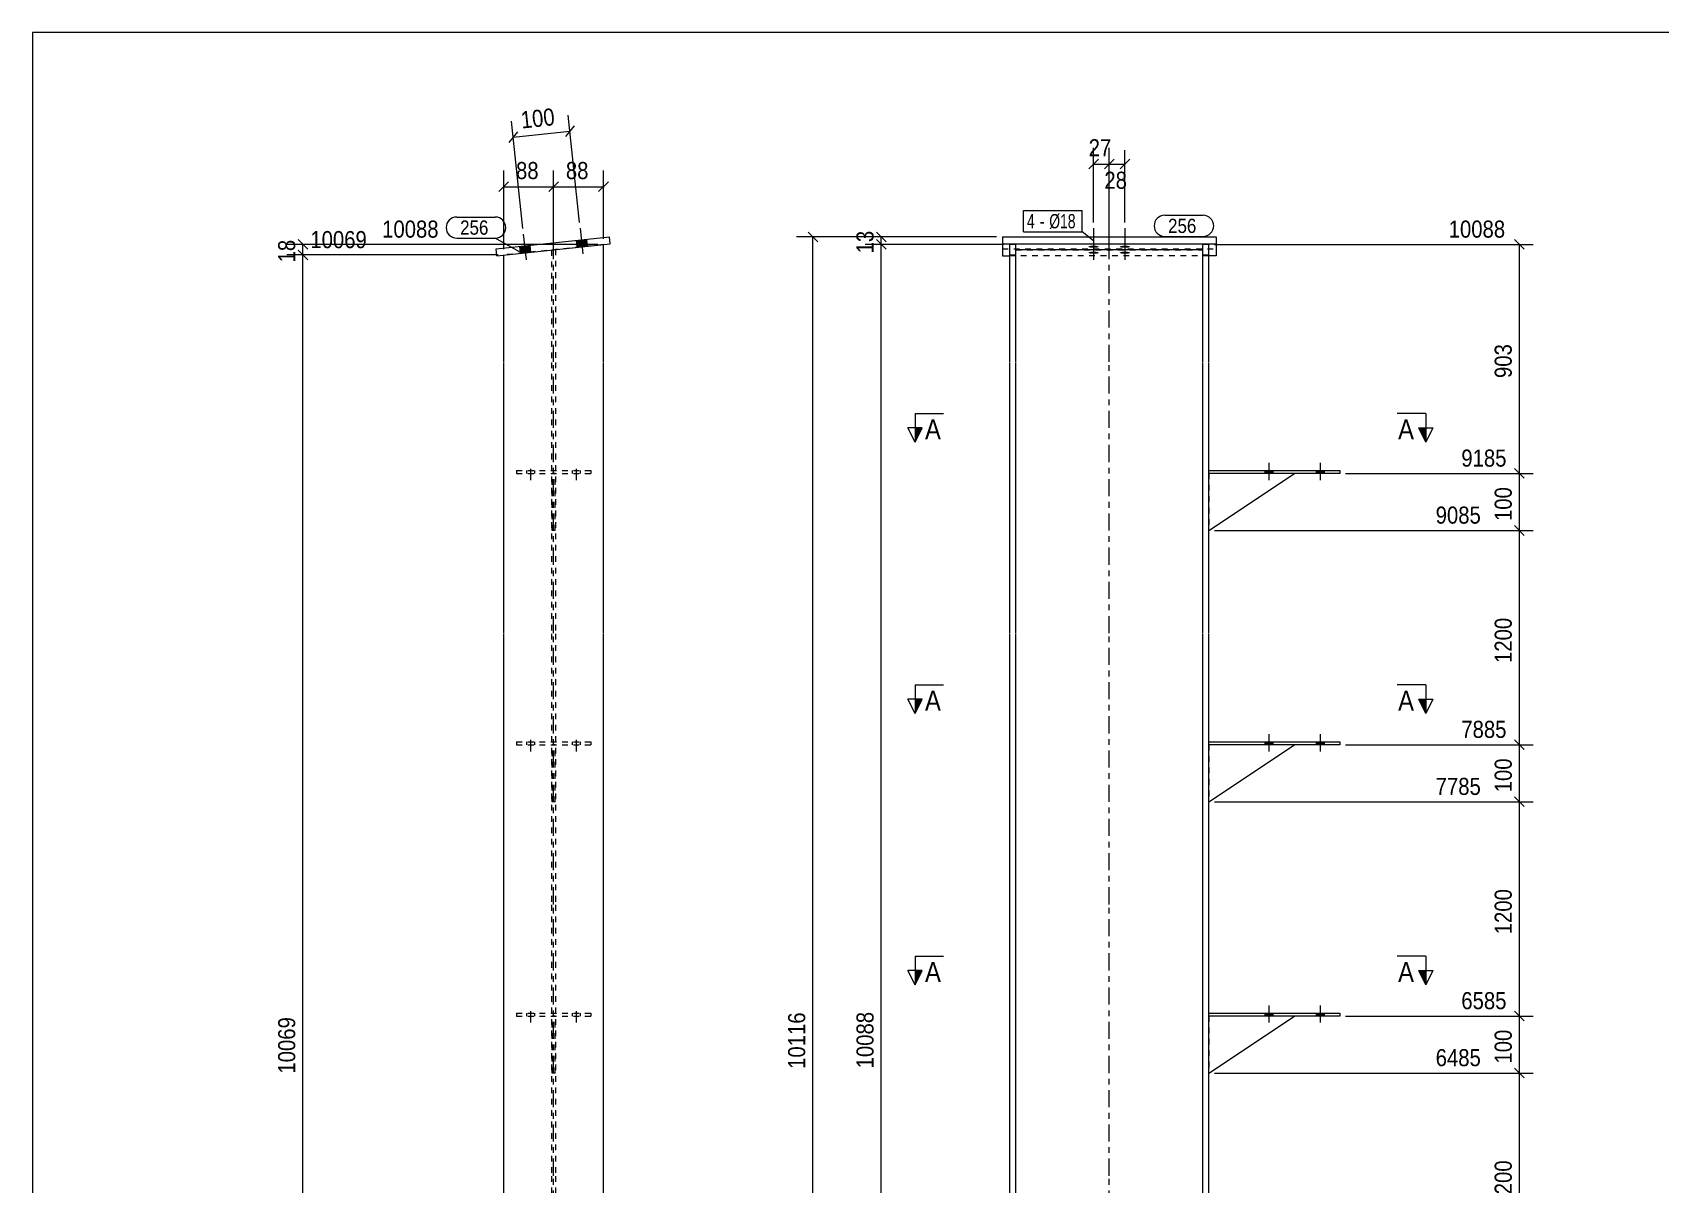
# Model space of a CAD drawing. Header units: millimetres. Extents: x 2 to 579, y 1 to 405.
# Drawn here: x 5 to 290.7, y 203 to 405 of the extents above; entities that cross this region are included whole.
import ezdxf

# ---------------------------------------------------------------- set-up
doc = ezdxf.new("R2010")
doc.units = ezdxf.units.MM
for name, pattern in [('XKITLINE00', [0]), ('XKITLINE01', [4, 1, -1, 1, -1]), ('XKITLINE02', [4, 2, -2]), ('XKITLINE03', [6, 3, -1, 1, -1])]:
    doc.linetypes.add(name, pattern=pattern)
for name, color, linetype, lineweight in [('Bolt', 3, 'Continuous', 0), ('BoltMark', 7, 'Continuous', 0), ('Dimensions', 7, 'Continuous', 0), ('DrawingSheet', 5, 'Continuous', 0), ('Part', 2, 'Continuous', 0), ('PartMark', 7, 'Continuous', 0), ('Section', 6, 'Continuous', 0)]:
    doc.layers.add(name, color=color, linetype=linetype, lineweight=lineweight)
doc.styles.add('ARIAL', font='ARIAL.TTF')
doc.styles.add('ARIAL_NARROW', font='ARIALN.TTF')

# ---------------------------------------------------------------- blocks, each defined once
blk = doc.blocks.new('*A2')
at = {"layer": 'Bolt'}
for points in [[(191.25, 367.62), (191.29, 367.62), (191.34, 367.62), (191.38, 367.62), (191.42, 367.62), (191.47, 367.62), (191.51, 367.61), (191.55, 367.61), (191.59, 367.61), (191.63, 367.6), (191.67, 367.6), (191.7, 367.59), (191.74, 367.59), (191.78, 367.58), (191.81, 367.57), (191.84, 367.57), (191.87, 367.56), (191.9, 367.55), (191.93, 367.55), (191.95, 367.54), (191.98, 367.53), (192, 367.52), (192.02, 367.52), (192.04, 367.51), (192.05, 367.5), (192.07, 367.49), (192.08, 367.48), (192.09, 367.47), (192.09, 367.46), (192.1, 367.45), (192.1, 367.45), (192.1, 367.44), (192.1, 367.43), (192.1, 367.42), (192.09, 367.41), (192.09, 367.4), (192.08, 367.39), (192.07, 367.38), (192.05, 367.37), (192.04, 367.36), (192.02, 367.36), (192, 367.35), (191.98, 367.34), (191.95, 367.33), (191.93, 367.32), (191.9, 367.32), (191.87, 367.31), (191.84, 367.3), (191.81, 367.3), (191.78, 367.29), (191.74, 367.29), (191.7, 367.28), (191.67, 367.28), (191.63, 367.27), (191.59, 367.27), (191.55, 367.26), (191.51, 367.26), (191.47, 367.26), (191.42, 367.25), (191.38, 367.25), (191.34, 367.25), (191.29, 367.25), (191.25, 367.25), (191.2, 367.25), (191.16, 367.25), (191.12, 367.25), (191.07, 367.25), (191.03, 367.25), (190.99, 367.25), (190.94, 367.26), (190.9, 367.26), (190.86, 367.26), (190.82, 367.27), (190.78, 367.27), (190.74, 367.28), (190.7, 367.28), (190.67, 367.29), (190.63, 367.29), (190.6, 367.3), (190.57, 367.3), (190.54, 367.31), (190.51, 367.32), (190.48, 367.32), (190.46, 367.33), (190.43, 367.34), (190.41, 367.35), (190.39, 367.36), (190.37, 367.36), (190.36, 367.37), (190.34, 367.38), (190.33, 367.39), (190.32, 367.4), (190.31, 367.41), (190.31, 367.42), (190.31, 367.43), (190.3, 367.44), (190.31, 367.45), (190.31, 367.45), (190.31, 367.46), (190.32, 367.47), (190.33, 367.48), (190.34, 367.49), (190.36, 367.5), (190.37, 367.51), (190.39, 367.52), (190.41, 367.52), (190.43, 367.53), (190.46, 367.54), (190.48, 367.55), (190.51, 367.55), (190.54, 367.56), (190.57, 367.57), (190.6, 367.57), (190.63, 367.58), (190.67, 367.59), (190.7, 367.59), (190.74, 367.6), (190.78, 367.6), (190.82, 367.61), (190.86, 367.61), (190.9, 367.61), (190.94, 367.62), (190.99, 367.62), (191.03, 367.62), (191.07, 367.62), (191.12, 367.62), (191.16, 367.62), (191.2, 367.62)], [(191.25, 366.57), (191.29, 366.57), (191.34, 366.57), (191.38, 366.57), (191.42, 366.57), (191.47, 366.57), (191.51, 366.56), (191.55, 366.56), (191.59, 366.56), (191.63, 366.55), (191.67, 366.55), (191.7, 366.54), (191.74, 366.54), (191.78, 366.53), (191.81, 366.53), (191.84, 366.52), (191.87, 366.51), (191.9, 366.51), (191.93, 366.5), (191.95, 366.49), (191.98, 366.48), (192, 366.48), (192.02, 366.47), (192.04, 366.46), (192.05, 366.45), (192.07, 366.44), (192.08, 366.43), (192.09, 366.42), (192.09, 366.41), (192.1, 366.41), (192.1, 366.4), (192.1, 366.39), (192.1, 366.38), (192.1, 366.37), (192.09, 366.36), (192.09, 366.35), (192.08, 366.34), (192.07, 366.33), (192.05, 366.32), (192.04, 366.32), (192.02, 366.31), (192, 366.3), (191.98, 366.29), (191.95, 366.28), (191.93, 366.28), (191.9, 366.27), (191.87, 366.26), (191.84, 366.25), (191.81, 366.25), (191.78, 366.24), (191.74, 366.24), (191.7, 366.23), (191.67, 366.23), (191.63, 366.22), (191.59, 366.22), (191.55, 366.21), (191.51, 366.21), (191.47, 366.21), (191.42, 366.21), (191.38, 366.2), (191.34, 366.2), (191.29, 366.2), (191.25, 366.2), (191.2, 366.2), (191.16, 366.2), (191.12, 366.2), (191.07, 366.2), (191.03, 366.2), (190.99, 366.21), (190.94, 366.21), (190.9, 366.21), (190.86, 366.21), (190.82, 366.22), (190.78, 366.22), (190.74, 366.23), (190.7, 366.23), (190.67, 366.24), (190.63, 366.24), (190.6, 366.25), (190.57, 366.25), (190.54, 366.26), (190.51, 366.27), (190.48, 366.28), (190.46, 366.28), (190.43, 366.29), (190.41, 366.3), (190.39, 366.31), (190.37, 366.32), (190.36, 366.32), (190.34, 366.33), (190.33, 366.34), (190.32, 366.35), (190.31, 366.36), (190.31, 366.37), (190.31, 366.38), (190.3, 366.39), (190.31, 366.4), (190.31, 366.41), (190.31, 366.41), (190.32, 366.42), (190.33, 366.43), (190.34, 366.44), (190.36, 366.45), (190.37, 366.46), (190.39, 366.47), (190.41, 366.48), (190.43, 366.48), (190.46, 366.49), (190.48, 366.5), (190.51, 366.51), (190.54, 366.51), (190.57, 366.52), (190.6, 366.53), (190.63, 366.53), (190.67, 366.54), (190.7, 366.54), (190.74, 366.55), (190.78, 366.55), (190.82, 366.56), (190.86, 366.56), (190.9, 366.56), (190.94, 366.57), (190.99, 366.57), (191.03, 366.57), (191.07, 366.57), (191.12, 366.57), (191.16, 366.57), (191.2, 366.57)], [(196.75, 367.62), (196.79, 367.62), (196.84, 367.62), (196.88, 367.62), (196.92, 367.62), (196.97, 367.62), (197.01, 367.61), (197.05, 367.61), (197.09, 367.61), (197.13, 367.6), (197.17, 367.6), (197.2, 367.59), (197.24, 367.59), (197.28, 367.58), (197.31, 367.57), (197.34, 367.57), (197.37, 367.56), (197.4, 367.55), (197.43, 367.55), (197.45, 367.54), (197.48, 367.53), (197.5, 367.52), (197.52, 367.52), (197.54, 367.51), (197.55, 367.5), (197.57, 367.49), (197.58, 367.48), (197.59, 367.47), (197.59, 367.46), (197.6, 367.45), (197.6, 367.45), (197.6, 367.44), (197.6, 367.43), (197.6, 367.42), (197.59, 367.41), (197.59, 367.4), (197.58, 367.39), (197.57, 367.38), (197.55, 367.37), (197.54, 367.36), (197.52, 367.36), (197.5, 367.35), (197.48, 367.34), (197.45, 367.33), (197.43, 367.32), (197.4, 367.32), (197.37, 367.31), (197.34, 367.3), (197.31, 367.3), (197.28, 367.29), (197.24, 367.29), (197.2, 367.28), (197.17, 367.28), (197.13, 367.27), (197.09, 367.27), (197.05, 367.26), (197.01, 367.26), (196.97, 367.26), (196.92, 367.25), (196.88, 367.25), (196.84, 367.25), (196.79, 367.25), (196.75, 367.25), (196.7, 367.25), (196.66, 367.25), (196.62, 367.25), (196.57, 367.25), (196.53, 367.25), (196.49, 367.25), (196.44, 367.26), (196.4, 367.26), (196.36, 367.26), (196.32, 367.27), (196.28, 367.27), (196.24, 367.28), (196.2, 367.28), (196.17, 367.29), (196.13, 367.29), (196.1, 367.3), (196.07, 367.3), (196.04, 367.31), (196.01, 367.32), (195.98, 367.32), (195.96, 367.33), (195.93, 367.34), (195.91, 367.35), (195.89, 367.36), (195.87, 367.36), (195.86, 367.37), (195.84, 367.38), (195.83, 367.39), (195.82, 367.4), (195.81, 367.41), (195.81, 367.42), (195.81, 367.43), (195.8, 367.44), (195.81, 367.45), (195.81, 367.45), (195.81, 367.46), (195.82, 367.47), (195.83, 367.48), (195.84, 367.49), (195.86, 367.5), (195.87, 367.51), (195.89, 367.52), (195.91, 367.52), (195.93, 367.53), (195.96, 367.54), (195.98, 367.55), (196.01, 367.55), (196.04, 367.56), (196.07, 367.57), (196.1, 367.57), (196.13, 367.58), (196.17, 367.59), (196.2, 367.59), (196.24, 367.6), (196.28, 367.6), (196.32, 367.61), (196.36, 367.61), (196.4, 367.61), (196.44, 367.62), (196.49, 367.62), (196.53, 367.62), (196.57, 367.62), (196.62, 367.62), (196.66, 367.62), (196.7, 367.62)], [(196.75, 366.57), (196.79, 366.57), (196.84, 366.57), (196.88, 366.57), (196.92, 366.57), (196.97, 366.57), (197.01, 366.56), (197.05, 366.56), (197.09, 366.56), (197.13, 366.55), (197.17, 366.55), (197.2, 366.54), (197.24, 366.54), (197.28, 366.53), (197.31, 366.53), (197.34, 366.52), (197.37, 366.51), (197.4, 366.51), (197.43, 366.5), (197.45, 366.49), (197.48, 366.48), (197.5, 366.48), (197.52, 366.47), (197.54, 366.46), (197.55, 366.45), (197.57, 366.44), (197.58, 366.43), (197.59, 366.42), (197.59, 366.41), (197.6, 366.41), (197.6, 366.4), (197.6, 366.39), (197.6, 366.38), (197.6, 366.37), (197.59, 366.36), (197.59, 366.35), (197.58, 366.34), (197.57, 366.33), (197.55, 366.32), (197.54, 366.32), (197.52, 366.31), (197.5, 366.3), (197.48, 366.29), (197.45, 366.28), (197.43, 366.28), (197.4, 366.27), (197.37, 366.26), (197.34, 366.25), (197.31, 366.25), (197.28, 366.24), (197.24, 366.24), (197.2, 366.23), (197.17, 366.23), (197.13, 366.22), (197.09, 366.22), (197.05, 366.21), (197.01, 366.21), (196.97, 366.21), (196.92, 366.21), (196.88, 366.2), (196.84, 366.2), (196.79, 366.2), (196.75, 366.2), (196.7, 366.2), (196.66, 366.2), (196.62, 366.2), (196.57, 366.2), (196.53, 366.2), (196.49, 366.21), (196.44, 366.21), (196.4, 366.21), (196.36, 366.21), (196.32, 366.22), (196.28, 366.22), (196.24, 366.23), (196.2, 366.23), (196.17, 366.24), (196.13, 366.24), (196.1, 366.25), (196.07, 366.25), (196.04, 366.26), (196.01, 366.27), (195.98, 366.28), (195.96, 366.28), (195.93, 366.29), (195.91, 366.3), (195.89, 366.31), (195.87, 366.32), (195.86, 366.32), (195.84, 366.33), (195.83, 366.34), (195.82, 366.35), (195.81, 366.36), (195.81, 366.37), (195.81, 366.38), (195.8, 366.39), (195.81, 366.4), (195.81, 366.41), (195.81, 366.41), (195.82, 366.42), (195.83, 366.43), (195.84, 366.44), (195.86, 366.45), (195.87, 366.46), (195.89, 366.47), (195.91, 366.48), (195.93, 366.48), (195.96, 366.49), (195.98, 366.5), (196.01, 366.51), (196.04, 366.51), (196.07, 366.52), (196.1, 366.53), (196.13, 366.53), (196.17, 366.54), (196.2, 366.54), (196.24, 366.55), (196.28, 366.55), (196.32, 366.56), (196.36, 366.56), (196.4, 366.56), (196.44, 366.57), (196.49, 366.57), (196.53, 366.57), (196.57, 366.57), (196.62, 366.57), (196.66, 366.57), (196.7, 366.57)]]:
    blk.add_hatch(color=3, dxfattribs=at).paths.add_polyline_path(points, flags=17)
at = {"layer": 'Bolt', "color": 3, "linetype": 'XKITLINE00', "lineweight": 0}
for p, q in [((191.2, 370.69), (191.2, 366.22)), ((191.2, 369.64), (191.2, 365.17)), ((196.7, 370.69), (196.7, 366.22)), ((196.7, 369.64), (196.7, 365.17))]:
    blk.add_line(p, q, dxfattribs=at)
blk = doc.blocks.new('*A6')
at = {"layer": 'Bolt'}
for points in [[(222.75, 233.01), (222.75, 232.51), (221.35, 232.51), (221.35, 233.01)], [(222.75, 233.01), (222.75, 232.51), (221.35, 232.51), (221.35, 233.01)], [(231.75, 233.01), (231.75, 232.51), (230.35, 232.51), (230.35, 233.01)], [(231.75, 233.01), (231.75, 232.51), (230.35, 232.51), (230.35, 233.01)]]:
    blk.add_hatch(color=3, dxfattribs=at).paths.add_polyline_path(points, flags=17)
at = {"layer": 'Bolt', "color": 3, "linetype": 'XKITLINE00', "lineweight": 0}
for p, q in [((222.05, 231.35), (222.05, 234.35)), ((222.05, 231.35), (222.05, 234.35)), ((231.05, 231.35), (231.05, 234.35)), ((231.05, 231.35), (231.05, 234.35)), ((221.35, 232.51), (221.35, 233.01)), ((221.35, 232.51), (221.35, 233.01)), ((222.75, 232.51), (222.75, 233.01)), ((222.75, 232.51), (222.75, 233.01)), ((230.35, 232.51), (230.35, 233.01)), ((230.35, 232.51), (230.35, 233.01)), ((231.75, 232.51), (231.75, 233.01)), ((231.75, 232.51), (231.75, 233.01))]:
    blk.add_line(p, q, dxfattribs=at)
blk = doc.blocks.new('*A7')
at = {"layer": 'Bolt'}
for points in [[(222.75, 280.59), (222.75, 280.09), (221.35, 280.09), (221.35, 280.59)], [(222.75, 280.59), (222.75, 280.09), (221.35, 280.09), (221.35, 280.59)], [(231.75, 280.59), (231.75, 280.09), (230.35, 280.09), (230.35, 280.59)], [(231.75, 280.59), (231.75, 280.09), (230.35, 280.09), (230.35, 280.59)]]:
    blk.add_hatch(color=3, dxfattribs=at).paths.add_polyline_path(points, flags=17)
at = {"layer": 'Bolt', "color": 3, "linetype": 'XKITLINE00', "lineweight": 0}
for p, q in [((221.35, 280.09), (221.35, 280.59)), ((221.35, 280.09), (221.35, 280.59)), ((222.05, 278.93), (222.05, 281.93)), ((222.05, 278.93), (222.05, 281.93)), ((222.75, 280.09), (222.75, 280.59)), ((222.75, 280.09), (222.75, 280.59)), ((230.35, 280.09), (230.35, 280.59)), ((230.35, 280.09), (230.35, 280.59)), ((231.05, 278.93), (231.05, 281.93)), ((231.05, 278.93), (231.05, 281.93)), ((231.75, 280.09), (231.75, 280.59)), ((231.75, 280.09), (231.75, 280.59))]:
    blk.add_line(p, q, dxfattribs=at)
blk = doc.blocks.new('*A8')
at = {"layer": 'Bolt'}
for points in [[(222.75, 328.17), (222.75, 327.67), (221.35, 327.67), (221.35, 328.17)], [(222.75, 328.17), (222.75, 327.67), (221.35, 327.67), (221.35, 328.17)], [(231.75, 328.17), (231.75, 327.67), (230.35, 327.67), (230.35, 328.17)], [(231.75, 328.17), (231.75, 327.67), (230.35, 327.67), (230.35, 328.17)]]:
    blk.add_hatch(color=3, dxfattribs=at).paths.add_polyline_path(points, flags=17)
at = {"layer": 'Bolt', "color": 3, "linetype": 'XKITLINE00', "lineweight": 0}
for p, q in [((222.05, 326.51), (222.05, 329.51)), ((222.05, 326.51), (222.05, 329.51)), ((231.05, 326.51), (231.05, 329.51)), ((231.05, 326.51), (231.05, 329.51)), ((221.35, 327.67), (221.35, 328.17)), ((221.35, 327.67), (221.35, 328.17)), ((222.75, 327.67), (222.75, 328.17)), ((222.75, 327.67), (222.75, 328.17)), ((230.35, 327.67), (230.35, 328.17)), ((230.35, 327.67), (230.35, 328.17)), ((231.75, 327.67), (231.75, 328.17)), ((231.75, 327.67), (231.75, 328.17))]:
    blk.add_line(p, q, dxfattribs=at)
blk = doc.blocks.new('*A9')
at = {"layer": 'Part'}
blk.add_hatch(color=2, dxfattribs=at).paths.add_polyline_path([(175.65, 110.66), (177.25, 110.66), (176.45, 109.26)], flags=17)
at = {"layer": 'Part', "color": 7, "linetype": 'XKITLINE03', "lineweight": 0}
for p, q in [((193.95, 347.25), (193.95, 376.91)), ((193.95, 299.67), (193.95, 347.15)), ((193.95, 252.09), (193.95, 299.57)), ((193.95, 204.51), (193.95, 251.99)), ((193.95, 156.93), (193.95, 204.41)), ((193.95, 109.35), (193.95, 156.83)), ((193.95, 79.95), (193.95, 109.25))]:
    blk.add_line(p, q, dxfattribs=at)
at = {"layer": 'Part', "color": 2, "linetype": 'XKITLINE00', "lineweight": 0}
for p, q in [((177.55, 367.83), (176.45, 367.83)), ((176.45, 367.83), (176.45, 347.25)), ((177.55, 347.25), (177.55, 367.83)), ((177.55, 366.95), (210.35, 366.95)), ((211.45, 367.83), (210.35, 367.83)), ((210.35, 367.83), (210.35, 347.25)), ((211.45, 347.25), (211.45, 367.83)), ((176.45, 347.15), (176.45, 299.67)), ((177.55, 299.67), (177.55, 347.15)), ((210.35, 347.15), (210.35, 299.67)), ((211.45, 299.67), (211.45, 347.15)), ((176.45, 299.57), (176.45, 252.09)), ((177.55, 252.09), (177.55, 299.57)), ((210.35, 299.57), (210.35, 252.09)), ((211.45, 252.09), (211.45, 299.57)), ((176.45, 251.99), (176.45, 204.51)), ((177.55, 204.51), (177.55, 251.99)), ((210.35, 251.99), (210.35, 204.51)), ((211.45, 204.51), (211.45, 251.99)), ((176.45, 204.41), (176.45, 156.93)), ((177.55, 156.93), (177.55, 204.41)), ((210.35, 204.41), (210.35, 156.93)), ((211.45, 156.93), (211.45, 204.41)), ((176.45, 156.83), (176.45, 109.35)), ((177.55, 109.35), (177.55, 156.83)), ((210.35, 156.83), (210.35, 109.35)), ((211.45, 109.35), (211.45, 156.83)), ((176.45, 109.26), (175.65, 110.66)), ((175.65, 110.66), (177.25, 110.66)), ((177.25, 110.66), (176.45, 109.26)), ((176.45, 109.25), (176.45, 89.95)), ((177.55, 89.95), (177.55, 109.25)), ((210.35, 109.25), (210.35, 89.95)), ((211.45, 89.95), (211.45, 109.25))]:
    blk.add_line(p, q, dxfattribs=at)
at = {"layer": 'Part', "color": 7, "linetype": 'XKITLINE01', "lineweight": 0}
for p, q in [((176.45, 365.99), (177.55, 365.99)), ((177.55, 366.87), (210.35, 366.87)), ((210.35, 365.99), (211.45, 365.99)), ((176.45, 89.95), (211.45, 89.95))]:
    blk.add_line(p, q, dxfattribs=at)
at = {"layer": 'Part', "color": 2, "linetype": 'XKITLINE00', "lineweight": 0}
blk.add_circle((176.45, 110.16), 1, dxfattribs=at)
blk = doc.blocks.new('*A10')
at = {"layer": 'Part', "color": 2, "linetype": 'XKITLINE00', "lineweight": 0}
for p, q in [((175.2, 369.15), (212.7, 369.15)), ((175.2, 369.15), (175.2, 365.86)), ((212.7, 369.15), (212.7, 365.86)), ((175.2, 367.96), (212.7, 367.96)), ((175.2, 365.86), (176.45, 365.86)), ((212.7, 365.86), (211.45, 365.86))]:
    blk.add_line(p, q, dxfattribs=at)
at = {"layer": 'Part', "color": 7, "linetype": 'XKITLINE01', "lineweight": 0}
for p, q in [((175.2, 367.06), (212.7, 367.06)), ((211.45, 365.86), (176.45, 365.86))]:
    blk.add_line(p, q, dxfattribs=at)
blk = doc.blocks.new('*A16')
at = {"layer": 'Part', "color": 2, "linetype": 'XKITLINE00', "lineweight": 0}
for p, q in [((211.45, 233.01), (234.45, 233.01)), ((234.45, 232.51), (211.45, 232.51)), ((234.45, 233.01), (234.45, 232.51))]:
    blk.add_line(p, q, dxfattribs=at)
at = {"layer": 'Part', "color": 7, "linetype": 'XKITLINE01', "lineweight": 0}
blk.add_line((211.45, 232.51), (211.45, 233.01), dxfattribs=at)
blk = doc.blocks.new('*A17')
at = {"layer": 'Part', "color": 2, "linetype": 'XKITLINE00', "lineweight": 0}
blk.add_line((211.45, 222.51), (226.45, 232.51), dxfattribs=at)
at = {"layer": 'Part', "color": 7, "linetype": 'XKITLINE01', "lineweight": 0}
for p, q in [((211.45, 232.51), (211.45, 222.51)), ((226.45, 232.51), (211.45, 232.51))]:
    blk.add_line(p, q, dxfattribs=at)
blk = doc.blocks.new('*A18')
at = {"layer": 'Part', "color": 2, "linetype": 'XKITLINE00', "lineweight": 0}
for p, q in [((211.45, 280.59), (234.45, 280.59)), ((234.45, 280.09), (211.45, 280.09)), ((234.45, 280.59), (234.45, 280.09))]:
    blk.add_line(p, q, dxfattribs=at)
at = {"layer": 'Part', "color": 7, "linetype": 'XKITLINE01', "lineweight": 0}
blk.add_line((211.45, 280.09), (211.45, 280.59), dxfattribs=at)
blk = doc.blocks.new('*A19')
at = {"layer": 'Part', "color": 2, "linetype": 'XKITLINE00', "lineweight": 0}
blk.add_line((211.45, 270.09), (226.45, 280.09), dxfattribs=at)
at = {"layer": 'Part', "color": 7, "linetype": 'XKITLINE01', "lineweight": 0}
for p, q in [((211.45, 280.09), (211.45, 270.09)), ((226.45, 280.09), (211.45, 280.09))]:
    blk.add_line(p, q, dxfattribs=at)
blk = doc.blocks.new('*A20')
at = {"layer": 'Part', "color": 2, "linetype": 'XKITLINE00', "lineweight": 0}
for p, q in [((211.45, 328.17), (234.45, 328.17)), ((234.45, 327.67), (211.45, 327.67)), ((234.45, 328.17), (234.45, 327.67))]:
    blk.add_line(p, q, dxfattribs=at)
at = {"layer": 'Part', "color": 7, "linetype": 'XKITLINE01', "lineweight": 0}
blk.add_line((211.45, 327.67), (211.45, 328.17), dxfattribs=at)
blk = doc.blocks.new('*A21')
at = {"layer": 'Part', "color": 2, "linetype": 'XKITLINE00', "lineweight": 0}
blk.add_line((211.45, 317.67), (226.45, 327.67), dxfattribs=at)
at = {"layer": 'Part', "color": 7, "linetype": 'XKITLINE01', "lineweight": 0}
for p, q in [((211.45, 327.67), (211.45, 317.67)), ((226.45, 327.67), (211.45, 327.67))]:
    blk.add_line(p, q, dxfattribs=at)
blk = doc.blocks.new('*A22')
at = {"layer": 'Bolt'}
for points in [[(102.19, 368.72), (102.32, 367.53), (100.53, 367.34), (100.4, 368.54)], [(102.19, 368.72), (102.32, 367.53), (100.53, 367.34), (100.4, 368.54)], [(92.25, 367.67), (92.37, 366.48), (90.58, 366.29), (90.46, 367.49)], [(92.25, 367.67), (92.37, 366.48), (90.58, 366.29), (90.46, 367.49)]]:
    blk.add_hatch(color=3, dxfattribs=at).paths.add_polyline_path(points, flags=17)
at = {"layer": 'Bolt', "color": 3, "linetype": 'XKITLINE00', "lineweight": 0}
for p, q in [((91.13, 369.64), (91.61, 365.17)), ((91.13, 369.64), (91.61, 365.17)), ((101.08, 370.69), (101.55, 366.22)), ((101.08, 370.69), (101.55, 366.22)), ((102.19, 368.72), (102.32, 367.53)), ((102.19, 368.72), (102.32, 367.53)), ((90.46, 367.49), (90.58, 366.29)), ((90.46, 367.49), (90.58, 366.29)), ((92.25, 367.67), (92.37, 366.48)), ((92.25, 367.67), (92.37, 366.48)), ((100.4, 368.54), (100.53, 367.34)), ((100.4, 368.54), (100.53, 367.34))]:
    blk.add_line(p, q, dxfattribs=at)
blk = doc.blocks.new('*A26')
at = {"layer": 'Bolt', "color": 3, "linetype": 'XKITLINE02', "lineweight": 0}
for p, q in [((92.45, 231.35), (92.45, 234.35)), ((92.45, 231.35), (92.45, 234.35)), ((100.45, 231.35), (100.45, 234.35)), ((100.45, 231.35), (100.45, 234.35)), ((91.75, 232.51), (91.75, 233.01)), ((91.75, 232.51), (91.75, 233.01)), ((93.15, 232.51), (93.15, 233.01)), ((93.15, 232.51), (93.15, 233.01)), ((99.75, 232.51), (99.75, 233.01)), ((99.75, 232.51), (99.75, 233.01)), ((101.15, 232.51), (101.15, 233.01)), ((101.15, 232.51), (101.15, 233.01))]:
    blk.add_line(p, q, dxfattribs=at)
blk = doc.blocks.new('*A27')
at = {"layer": 'Bolt', "color": 3, "linetype": 'XKITLINE02', "lineweight": 0}
for p, q in [((91.75, 280.09), (91.75, 280.59)), ((91.75, 280.09), (91.75, 280.59)), ((92.45, 278.93), (92.45, 281.93)), ((92.45, 278.93), (92.45, 281.93)), ((93.15, 280.09), (93.15, 280.59)), ((93.15, 280.09), (93.15, 280.59)), ((99.75, 280.09), (99.75, 280.59)), ((99.75, 280.09), (99.75, 280.59)), ((100.45, 278.93), (100.45, 281.93)), ((100.45, 278.93), (100.45, 281.93)), ((101.15, 280.09), (101.15, 280.59)), ((101.15, 280.09), (101.15, 280.59))]:
    blk.add_line(p, q, dxfattribs=at)
blk = doc.blocks.new('*A28')
at = {"layer": 'Bolt', "color": 3, "linetype": 'XKITLINE02', "lineweight": 0}
for p, q in [((92.45, 326.51), (92.45, 329.51)), ((92.45, 326.51), (92.45, 329.51)), ((100.45, 326.51), (100.45, 329.51)), ((100.45, 326.51), (100.45, 329.51)), ((91.75, 327.67), (91.75, 328.17)), ((91.75, 327.67), (91.75, 328.17)), ((93.15, 327.67), (93.15, 328.17)), ((93.15, 327.67), (93.15, 328.17)), ((99.75, 327.67), (99.75, 328.17)), ((99.75, 327.67), (99.75, 328.17)), ((101.15, 327.67), (101.15, 328.17)), ((101.15, 327.67), (101.15, 328.17))]:
    blk.add_line(p, q, dxfattribs=at)
blk = doc.blocks.new('*A29')
at = {"layer": 'Part'}
blk.add_hatch(color=2, dxfattribs=at).paths.add_polyline_path([(95.65, 110.66), (97.25, 110.66), (96.45, 109.26)], flags=17)
at = {"layer": 'Part', "color": 7, "linetype": 'XKITLINE03', "lineweight": 0}
for p, q in [((96.45, 347.25), (96.45, 376.91)), ((96.45, 299.67), (96.45, 347.15)), ((96.45, 252.09), (96.45, 299.57)), ((96.45, 204.51), (96.45, 251.99)), ((96.45, 156.93), (96.45, 204.41)), ((96.45, 109.35), (96.45, 156.83)), ((96.45, 79.95), (96.45, 109.25))]:
    blk.add_line(p, q, dxfattribs=at)
at = {"layer": 'Part', "color": 7, "linetype": 'XKITLINE01', "lineweight": 0}
for p, q in [((105.2, 367.83), (87.7, 365.99)), ((96.1, 366.87), (96.1, 347.25)), ((96.8, 366.95), (96.8, 347.25)), ((96.1, 347.15), (96.1, 299.67)), ((96.8, 347.15), (96.8, 299.67)), ((96.1, 299.57), (96.1, 252.09)), ((96.8, 299.57), (96.8, 252.09)), ((96.1, 251.99), (96.1, 204.51)), ((96.8, 251.99), (96.8, 204.51)), ((96.1, 204.41), (96.1, 156.93)), ((96.8, 204.41), (96.8, 156.93)), ((96.1, 156.83), (96.1, 109.35)), ((96.8, 156.83), (96.8, 109.35)), ((96.1, 109.25), (96.1, 89.95)), ((96.8, 109.25), (96.8, 89.95)), ((87.7, 89.95), (105.2, 89.95))]:
    blk.add_line(p, q, dxfattribs=at)
at = {"layer": 'Part', "color": 2, "linetype": 'XKITLINE00', "lineweight": 0}
for p, q in [((87.7, 347.25), (87.7, 365.99)), ((105.2, 347.25), (105.2, 367.83)), ((87.7, 299.67), (87.7, 347.15)), ((105.2, 299.67), (105.2, 347.15)), ((87.7, 252.09), (87.7, 299.57)), ((105.2, 252.09), (105.2, 299.57)), ((87.7, 204.51), (87.7, 251.99)), ((105.2, 204.51), (105.2, 251.99)), ((87.7, 156.93), (87.7, 204.41)), ((105.2, 156.93), (105.2, 204.41)), ((87.7, 109.35), (87.7, 156.83)), ((105.2, 109.35), (105.2, 156.83)), ((87.7, 89.95), (87.7, 109.25)), ((96.45, 109.26), (95.65, 110.66)), ((95.65, 110.66), (97.25, 110.66)), ((97.25, 110.66), (96.45, 109.26)), ((105.2, 89.95), (105.2, 109.25))]:
    blk.add_line(p, q, dxfattribs=at)
blk.add_circle((96.45, 110.16), 1, dxfattribs=at)
blk = doc.blocks.new('*A30')
at = {"layer": 'Part', "color": 2, "linetype": 'XKITLINE00', "lineweight": 0}
for p, q in [((86.38, 367.06), (106.27, 369.15)), ((106.39, 367.96), (106.27, 369.15)), ((86.51, 365.86), (86.38, 367.06)), ((86.51, 365.86), (106.39, 367.96))]:
    blk.add_line(p, q, dxfattribs=at)
blk = doc.blocks.new('*A36')
at = {"layer": 'Part', "color": 7, "linetype": 'XKITLINE01', "lineweight": 0}
for p, q in [((89.95, 233.01), (89.95, 232.51)), ((89.95, 233.01), (102.95, 233.01)), ((89.95, 232.51), (102.95, 232.51)), ((102.95, 233.01), (102.95, 232.51))]:
    blk.add_line(p, q, dxfattribs=at)
blk = doc.blocks.new('*A37')
at = {"layer": 'Part', "color": 7, "linetype": 'XKITLINE01', "lineweight": 0}
for p, q in [((96.7, 232.51), (96.2, 232.51)), ((96.2, 222.51), (96.2, 232.51)), ((96.2, 232.51), (96.7, 232.51)), ((96.7, 222.51), (96.7, 232.51)), ((96.7, 222.51), (96.2, 222.51))]:
    blk.add_line(p, q, dxfattribs=at)
blk = doc.blocks.new('*A38')
at = {"layer": 'Part', "color": 7, "linetype": 'XKITLINE01', "lineweight": 0}
for p, q in [((89.95, 280.59), (89.95, 280.09)), ((89.95, 280.59), (102.95, 280.59)), ((89.95, 280.09), (102.95, 280.09)), ((102.95, 280.59), (102.95, 280.09))]:
    blk.add_line(p, q, dxfattribs=at)
blk = doc.blocks.new('*A39')
at = {"layer": 'Part', "color": 7, "linetype": 'XKITLINE01', "lineweight": 0}
for p, q in [((96.7, 280.09), (96.2, 280.09)), ((96.2, 270.09), (96.2, 280.09)), ((96.2, 280.09), (96.7, 280.09)), ((96.7, 270.09), (96.7, 280.09)), ((96.7, 270.09), (96.2, 270.09))]:
    blk.add_line(p, q, dxfattribs=at)
blk = doc.blocks.new('*A40')
at = {"layer": 'Part', "color": 7, "linetype": 'XKITLINE01', "lineweight": 0}
for p, q in [((89.95, 328.17), (89.95, 327.67)), ((89.95, 328.17), (102.95, 328.17)), ((89.95, 327.67), (102.95, 327.67)), ((102.95, 328.17), (102.95, 327.67))]:
    blk.add_line(p, q, dxfattribs=at)
blk = doc.blocks.new('*A41')
at = {"layer": 'Part', "color": 7, "linetype": 'XKITLINE01', "lineweight": 0}
for p, q in [((96.7, 327.67), (96.2, 327.67)), ((96.2, 317.67), (96.2, 327.67)), ((96.2, 327.67), (96.7, 327.67)), ((96.7, 317.67), (96.7, 327.67)), ((96.7, 317.67), (96.2, 317.67))]:
    blk.add_line(p, q, dxfattribs=at)
blk = doc.blocks.new('*A46')
at = {"layer": 'DrawingSheet', "color": 5, "linetype": 'XKITLINE00', "lineweight": 0}
for p, q in [((579, 405), (5, 405)), ((5, 405), (5, 5))]:
    blk.add_line(p, q, dxfattribs=at)
blk = doc.blocks.new('*A54')
at = {"layer": 'Dimensions', "color": 7, "linetype": 'XKITLINE00', "lineweight": 0}
for p, q in [((174.2, 369.15), (139.1, 369.15)), ((141.11, 370), (142.8, 368.31)), ((141.95, 88.45), (141.95, 369.15)), ((141.11, 89.3), (142.8, 87.6)), ((173.95, 88.45), (139.1, 88.45))]:
    blk.add_line(p, q, dxfattribs=at)
at = {"layer": 'Dimensions', "color": 3}
for p in [(141.95, 369.15), (141.95, 88.45)]:
    blk.add_point(p, dxfattribs=at)
at = {"layer": 'Dimensions', "color": 3, "style": 'ARIAL', "width": 0.85}
blk.add_text('10116', height=3, rotation=90.0002, dxfattribs=at).set_placement((140.6, 223.24))
blk = doc.blocks.new('*A56')
at = {"layer": 'Dimensions', "color": 7, "linetype": 'XKITLINE00', "lineweight": 0}
for p, q in [((153.11, 368.68), (154.8, 366.99)), ((175.45, 367.83), (151.1, 367.83)), ((153.95, 89.95), (153.95, 367.83)), ((175.45, 89.95), (151.1, 89.95)), ((153.11, 90.8), (154.8, 89.1))]:
    blk.add_line(p, q, dxfattribs=at)
at = {"layer": 'Dimensions', "color": 3}
for p in [(153.95, 367.83), (153.95, 89.95)]:
    blk.add_point(p, dxfattribs=at)
at = {"layer": 'Dimensions', "color": 3, "style": 'ARIAL', "width": 0.85}
blk.add_text('10088', height=3, rotation=90.0002, dxfattribs=at).set_placement((152.6, 223.33))
blk = doc.blocks.new('*A57')
at = {"layer": 'Dimensions', "color": 7, "linetype": 'XKITLINE00', "lineweight": 0}
for p, q in [((174.2, 369.15), (151.1, 369.15)), ((153.11, 370), (154.8, 368.31)), ((153.11, 368.68), (154.8, 366.99)), ((153.95, 367.83), (153.95, 369.15)), ((175.45, 367.83), (151.1, 367.83))]:
    blk.add_line(p, q, dxfattribs=at)
at = {"layer": 'Dimensions', "color": 3}
for p in [(153.95, 369.15), (153.95, 367.83)]:
    blk.add_point(p, dxfattribs=at)
at = {"layer": 'Dimensions', "color": 3, "style": 'ARIAL', "width": 0.85}
blk.add_text('13', height=3, rotation=90.0002, dxfattribs=at).set_placement((152.6, 366.27))
blk = doc.blocks.new('*A62')
at = {"layer": 'Dimensions', "color": 7, "linetype": 'XKITLINE00', "lineweight": 0}
for p, q in [((265.11, 223.36), (266.8, 221.66)), ((212.45, 222.51), (268.35, 222.51)), ((265.95, 184.93), (265.95, 222.51)), ((265.11, 185.78), (266.8, 184.08)), ((235.45, 184.93), (268.35, 184.93))]:
    blk.add_line(p, q, dxfattribs=at)
at = {"layer": 'Dimensions', "color": 3}
for p in [(265.95, 222.51), (265.95, 184.93)]:
    blk.add_point(p, dxfattribs=at)
at = {"layer": 'Dimensions', "color": 3, "style": 'ARIAL', "width": 0.85}
blk.add_text('6485', height=3, dxfattribs=at).set_placement((251.25, 223.71))
blk.add_text('1200', height=3, rotation=90.0002, dxfattribs=at).set_placement((264.6, 199.27))
blk = doc.blocks.new('*A63')
at = {"layer": 'Dimensions', "color": 7, "linetype": 'XKITLINE00', "lineweight": 0}
for p, q in [((235.45, 232.51), (268.35, 232.51)), ((265.11, 233.36), (266.8, 231.66)), ((265.95, 222.51), (265.95, 232.51)), ((265.11, 223.36), (266.8, 221.66)), ((212.45, 222.51), (268.35, 222.51))]:
    blk.add_line(p, q, dxfattribs=at)
at = {"layer": 'Dimensions', "color": 3}
for p in [(265.95, 232.51), (265.95, 222.51)]:
    blk.add_point(p, dxfattribs=at)
at = {"layer": 'Dimensions', "color": 3, "style": 'ARIAL', "width": 0.85}
blk.add_text('6585', height=3, dxfattribs=at).set_placement((255.75, 233.71))
blk.add_text('100', height=3, rotation=90.0002, dxfattribs=at).set_placement((264.6, 224.17))
blk = doc.blocks.new('*A64')
at = {"layer": 'Dimensions', "color": 7, "linetype": 'XKITLINE00', "lineweight": 0}
for p, q in [((212.45, 270.09), (268.35, 270.09)), ((265.11, 270.94), (266.8, 269.24)), ((265.95, 232.51), (265.95, 270.09)), ((235.45, 232.51), (268.35, 232.51)), ((265.11, 233.36), (266.8, 231.66))]:
    blk.add_line(p, q, dxfattribs=at)
at = {"layer": 'Dimensions', "color": 3}
for p in [(265.95, 270.09), (265.95, 232.51)]:
    blk.add_point(p, dxfattribs=at)
at = {"layer": 'Dimensions', "color": 3, "style": 'ARIAL', "width": 0.85}
blk.add_text('7785', height=3, dxfattribs=at).set_placement((251.25, 271.29))
blk.add_text('1200', height=3, rotation=90.0002, dxfattribs=at).set_placement((264.6, 246.85))
blk = doc.blocks.new('*A65')
at = {"layer": 'Dimensions', "color": 7, "linetype": 'XKITLINE00', "lineweight": 0}
for p, q in [((235.45, 280.09), (268.35, 280.09)), ((265.11, 280.94), (266.8, 279.24)), ((265.95, 270.09), (265.95, 280.09)), ((212.45, 270.09), (268.35, 270.09)), ((265.11, 270.94), (266.8, 269.24))]:
    blk.add_line(p, q, dxfattribs=at)
at = {"layer": 'Dimensions', "color": 3}
for p in [(265.95, 280.09), (265.95, 270.09)]:
    blk.add_point(p, dxfattribs=at)
at = {"layer": 'Dimensions', "color": 3, "style": 'ARIAL', "width": 0.85}
blk.add_text('7885', height=3, dxfattribs=at).set_placement((255.75, 281.29))
blk.add_text('100', height=3, rotation=90.0002, dxfattribs=at).set_placement((264.6, 271.75))
blk = doc.blocks.new('*A66')
at = {"layer": 'Dimensions', "color": 7, "linetype": 'XKITLINE00', "lineweight": 0}
for p, q in [((212.45, 317.67), (268.35, 317.67)), ((265.11, 318.52), (266.8, 316.82)), ((265.95, 280.09), (265.95, 317.67)), ((235.45, 280.09), (268.35, 280.09)), ((265.11, 280.94), (266.8, 279.24))]:
    blk.add_line(p, q, dxfattribs=at)
at = {"layer": 'Dimensions', "color": 3}
for p in [(265.95, 317.67), (265.95, 280.09)]:
    blk.add_point(p, dxfattribs=at)
at = {"layer": 'Dimensions', "color": 3, "style": 'ARIAL', "width": 0.85}
blk.add_text('9085', height=3, dxfattribs=at).set_placement((251.25, 318.87))
blk.add_text('1200', height=3, rotation=90.0002, dxfattribs=at).set_placement((264.6, 294.43))
blk = doc.blocks.new('*A67')
at = {"layer": 'Dimensions', "color": 7, "linetype": 'XKITLINE00', "lineweight": 0}
for p, q in [((235.45, 327.67), (268.35, 327.67)), ((265.11, 328.52), (266.8, 326.82)), ((265.95, 317.67), (265.95, 327.67)), ((212.45, 317.67), (268.35, 317.67)), ((265.11, 318.52), (266.8, 316.82))]:
    blk.add_line(p, q, dxfattribs=at)
at = {"layer": 'Dimensions', "color": 3}
for p in [(265.95, 327.67), (265.95, 317.67)]:
    blk.add_point(p, dxfattribs=at)
at = {"layer": 'Dimensions', "color": 3, "style": 'ARIAL', "width": 0.85}
blk.add_text('9185', height=3, dxfattribs=at).set_placement((255.75, 328.87))
blk.add_text('100', height=3, rotation=90.0002, dxfattribs=at).set_placement((264.6, 319.33))
blk = doc.blocks.new('*A68')
at = {"layer": 'Dimensions', "color": 7, "linetype": 'XKITLINE00', "lineweight": 0}
for p, q in [((265.11, 368.68), (266.8, 366.99)), ((212.45, 367.83), (268.35, 367.83)), ((265.95, 327.67), (265.95, 367.83)), ((235.45, 327.67), (268.35, 327.67)), ((265.11, 328.52), (266.8, 326.82))]:
    blk.add_line(p, q, dxfattribs=at)
at = {"layer": 'Dimensions', "color": 3}
for p in [(265.95, 367.83), (265.95, 327.67)]:
    blk.add_point(p, dxfattribs=at)
at = {"layer": 'Dimensions', "color": 3, "style": 'ARIAL', "width": 0.85}
blk.add_text('10088', height=3, dxfattribs=at).set_placement((253.53, 369.03))
blk.add_text('903', height=3, rotation=90.0002, dxfattribs=at).set_placement((264.6, 344.41))
blk = doc.blocks.new('*A71')
at = {"layer": 'Dimensions', "color": 7, "linetype": 'XKITLINE00', "lineweight": 0}
for p, q in [((191.2, 371.69), (191.2, 384.8)), ((193.95, 367.95), (193.95, 384.8)), ((192.05, 382.8), (190.36, 381.1)), ((191.2, 381.95), (193.95, 381.95)), ((194.8, 382.8), (193.11, 381.1))]:
    blk.add_line(p, q, dxfattribs=at)
at = {"layer": 'Dimensions', "color": 3}
for p in [(191.2, 381.95), (193.95, 381.95)]:
    blk.add_point(p, dxfattribs=at)
at = {"layer": 'Dimensions', "color": 3, "style": 'ARIAL', "width": 0.85}
blk.add_text('27', height=3, dxfattribs=at).set_placement((190.35, 383.3))
blk = doc.blocks.new('*A72')
at = {"layer": 'Dimensions', "color": 7, "linetype": 'XKITLINE00', "lineweight": 0}
for p, q in [((193.95, 367.95), (193.95, 384.35)), ((196.7, 371.69), (196.7, 384.35)), ((194.8, 382.8), (193.11, 381.1)), ((193.95, 381.95), (196.7, 381.95)), ((197.55, 382.8), (195.86, 381.1))]:
    blk.add_line(p, q, dxfattribs=at)
at = {"layer": 'Dimensions', "color": 3}
for p in [(193.95, 381.95), (196.7, 381.95)]:
    blk.add_point(p, dxfattribs=at)
at = {"layer": 'Dimensions', "color": 3, "style": 'ARIAL', "width": 0.85}
blk.add_text('28', height=3, dxfattribs=at).set_placement((193.1, 377.6))
blk = doc.blocks.new('*A73')
at = {"layer": 'BoltMark', "color": 7, "linetype": 'XKITLINE00', "lineweight": 0}
for p, q in [((178.91, 373.77), (189.2, 373.77)), ((178.91, 370.07), (178.91, 373.77)), ((189.2, 370.07), (189.2, 373.77)), ((178.91, 370.07), (189.2, 370.07)), ((191.2, 368.46), (189.2, 370.07))]:
    blk.add_line(p, q, dxfattribs=at)
at = {"layer": 'BoltMark', "color": 3, "style": 'ARIAL_NARROW', "width": 0.85}
for s, p in [('4', (179.51, 370.67)), ('-', (181.78, 370.67)), ('Ø18', (183.44, 370.67))]:
    blk.add_text(s, height=2.5, dxfattribs=at).set_placement(p)
blk = doc.blocks.new('*A75')
at = {"layer": 'PartMark', "color": 7, "linetype": 'XKITLINE00', "lineweight": 0}
for p, q in [((203.69, 372.95), (210.45, 372.95)), ((203.69, 369.25), (210.45, 369.25))]:
    blk.add_line(p, q, dxfattribs=at)
for centre, start, end in [((203.69, 371.1), 90, 270), ((210.45, 371.1), 270, 90)]:
    blk.add_arc(centre, 1.85, start, end, dxfattribs=at)
at = {"layer": 'PartMark', "color": 3, "style": 'ARIAL', "width": 0.85}
blk.add_text('256', height=2.5, dxfattribs=at).set_placement((204.29, 369.85))
blk = doc.blocks.new('*A79')
at = {"layer": 'Section'}
for points in [[(161.14, 240.51), (159.89, 238.01), (159.89, 240.51)], [(249.52, 240.51), (249.52, 238.01), (248.27, 240.51)]]:
    blk.add_hatch(color=3, dxfattribs=at).paths.add_polyline_path(points, flags=17)
at = {"layer": 'Section', "color": 1, "linetype": 'XKITLINE00', "lineweight": 0}
for p, q in [((159.89, 243.01), (164.89, 243.01)), ((159.89, 243.01), (159.89, 238.01)), ((249.52, 243.01), (244.52, 243.01)), ((249.52, 243.01), (249.52, 238.01))]:
    blk.add_line(p, q, dxfattribs=at)
at = {"layer": 'Section', "color": 3, "linetype": 'XKITLINE00', "lineweight": 0}
for p, q in [((159.89, 238.01), (158.64, 240.51)), ((161.14, 240.51), (158.64, 240.51)), ((159.89, 238.01), (161.14, 240.51)), ((248.27, 240.51), (250.77, 240.51)), ((249.52, 238.01), (248.27, 240.51)), ((250.77, 240.51), (249.52, 238.01))]:
    blk.add_line(p, q, dxfattribs=at)
at = {"layer": 'Section', "color": 7, "style": 'ARIAL', "width": 0.85}
for p in [(161.64, 238.51), (244.66, 238.51)]:
    blk.add_text('A', height=3.5, dxfattribs=at).set_placement(p)
blk = doc.blocks.new('*A82')
at = {"layer": 'Section'}
for points in [[(161.14, 335.67), (159.89, 333.17), (159.89, 335.67)], [(249.52, 335.67), (249.52, 333.17), (248.27, 335.67)]]:
    blk.add_hatch(color=3, dxfattribs=at).paths.add_polyline_path(points, flags=17)
at = {"layer": 'Section', "color": 1, "linetype": 'XKITLINE00', "lineweight": 0}
for p, q in [((159.89, 338.17), (164.89, 338.17)), ((159.89, 338.17), (159.89, 333.17)), ((249.52, 338.17), (244.52, 338.17)), ((249.52, 338.17), (249.52, 333.17))]:
    blk.add_line(p, q, dxfattribs=at)
at = {"layer": 'Section', "color": 3, "linetype": 'XKITLINE00', "lineweight": 0}
for p, q in [((159.89, 333.17), (158.64, 335.67)), ((161.14, 335.67), (158.64, 335.67)), ((159.89, 333.17), (161.14, 335.67)), ((248.27, 335.67), (250.77, 335.67)), ((249.52, 333.17), (248.27, 335.67)), ((250.77, 335.67), (249.52, 333.17))]:
    blk.add_line(p, q, dxfattribs=at)
at = {"layer": 'Section', "color": 7, "style": 'ARIAL', "width": 0.85}
for p in [(161.64, 333.67), (244.66, 333.67)]:
    blk.add_text('A', height=3.5, dxfattribs=at).set_placement(p)
blk = doc.blocks.new('*A83')
at = {"layer": 'Section'}
for points in [[(161.14, 288.09), (159.89, 285.59), (159.89, 288.09)], [(249.52, 288.09), (249.52, 285.59), (248.27, 288.09)]]:
    blk.add_hatch(color=3, dxfattribs=at).paths.add_polyline_path(points, flags=17)
at = {"layer": 'Section', "color": 1, "linetype": 'XKITLINE00', "lineweight": 0}
for p, q in [((159.89, 290.59), (164.89, 290.59)), ((159.89, 290.59), (159.89, 285.59)), ((249.52, 290.59), (244.52, 290.59)), ((249.52, 290.59), (249.52, 285.59))]:
    blk.add_line(p, q, dxfattribs=at)
at = {"layer": 'Section', "color": 3, "linetype": 'XKITLINE00', "lineweight": 0}
for p, q in [((159.89, 285.59), (158.64, 288.09)), ((161.14, 288.09), (158.64, 288.09)), ((159.89, 285.59), (161.14, 288.09)), ((248.27, 288.09), (250.77, 288.09)), ((249.52, 285.59), (248.27, 288.09)), ((250.77, 288.09), (249.52, 285.59))]:
    blk.add_line(p, q, dxfattribs=at)
at = {"layer": 'Section', "color": 7, "style": 'ARIAL', "width": 0.85}
for p in [(161.64, 286.09), (244.66, 286.09)]:
    blk.add_text('A', height=3.5, dxfattribs=at).set_placement(p)
blk = doc.blocks.new('*A85')
at = {"layer": 'Dimensions', "color": 7, "linetype": 'XKITLINE00', "lineweight": 0}
for p, q in [((86.7, 365.99), (49.6, 365.99)), ((51.6, 366.84), (53.3, 365.14)), ((52.45, 89.95), (52.45, 365.99)), ((85.45, 89.95), (49.6, 89.95)), ((51.6, 90.8), (53.3, 89.1))]:
    blk.add_line(p, q, dxfattribs=at)
at = {"layer": 'Dimensions', "color": 3}
for p in [(52.45, 365.99), (52.45, 89.95)]:
    blk.add_point(p, dxfattribs=at)
at = {"layer": 'Dimensions', "color": 3, "style": 'ARIAL', "width": 0.85}
for s, p in [('10069', (53.75, 367.19)), ('0', (53.75, 91.15))]:
    blk.add_text(s, height=3, dxfattribs=at).set_placement(p)
blk.add_text('10069', height=3, rotation=90.0002, dxfattribs=at).set_placement((51.1, 222.41))
blk = doc.blocks.new('*A86')
at = {"layer": 'Dimensions', "color": 7, "linetype": 'XKITLINE00', "lineweight": 0}
for p, q in [((51.6, 368.68), (53.3, 366.99)), ((104.2, 367.83), (49.6, 367.83)), ((86.7, 365.99), (49.6, 365.99)), ((51.6, 366.84), (53.3, 365.14)), ((52.45, 365.99), (52.45, 367.83))]:
    blk.add_line(p, q, dxfattribs=at)
at = {"layer": 'Dimensions', "color": 3}
for p in [(52.45, 367.83), (52.45, 365.99)]:
    blk.add_point(p, dxfattribs=at)
at = {"layer": 'Dimensions', "color": 3, "style": 'ARIAL', "width": 0.85}
blk.add_text('10088', height=3, dxfattribs=at).set_placement((66.35, 369.03))
blk.add_text('18', height=3, rotation=90.0002, dxfattribs=at).set_placement((51.1, 364.69))
blk = doc.blocks.new('*A87')
at = {"layer": 'Dimensions', "color": 7, "linetype": 'XKITLINE00', "lineweight": 0}
for p, q in [((91.03, 370.64), (89.04, 389.47)), ((100.04, 388.62), (98.53, 386.76)), ((100.97, 371.69), (98.99, 390.52)), ((90.1, 387.57), (88.59, 385.71)), ((89.34, 386.64), (99.29, 387.69))]:
    blk.add_line(p, q, dxfattribs=at)
at = {"layer": 'Dimensions', "color": 3}
for p in [(89.34, 386.64), (99.29, 387.69)]:
    blk.add_point(p, dxfattribs=at)
at = {"layer": 'Dimensions', "color": 3, "style": 'ARIAL', "width": 0.85}
blk.add_text('100', height=3, rotation=6.0218, dxfattribs=at).set_placement((90.85, 388.16))
blk = doc.blocks.new('*A90')
at = {"layer": 'Dimensions', "color": 7, "linetype": 'XKITLINE00', "lineweight": 0}
for p, q in [((87.7, 366.99), (87.7, 380.8)), ((96.45, 367.91), (96.45, 380.8)), ((88.55, 378.8), (86.85, 377.1)), ((87.7, 377.95), (96.45, 377.95)), ((97.3, 378.8), (95.6, 377.1))]:
    blk.add_line(p, q, dxfattribs=at)
at = {"layer": 'Dimensions', "color": 3}
for p in [(87.7, 377.95), (96.45, 377.95)]:
    blk.add_point(p, dxfattribs=at)
at = {"layer": 'Dimensions', "color": 3, "style": 'ARIAL', "width": 0.85}
blk.add_text('88', height=3, dxfattribs=at).set_placement((89.85, 379.3))
blk = doc.blocks.new('*A91')
at = {"layer": 'Dimensions', "color": 7, "linetype": 'XKITLINE00', "lineweight": 0}
for p, q in [((96.45, 367.91), (96.45, 380.8)), ((105.2, 368.83), (105.2, 380.8)), ((97.3, 378.8), (95.6, 377.1)), ((96.45, 377.95), (105.2, 377.95)), ((106.05, 378.8), (104.35, 377.1))]:
    blk.add_line(p, q, dxfattribs=at)
at = {"layer": 'Dimensions', "color": 3}
for p in [(96.45, 377.95), (105.2, 377.95)]:
    blk.add_point(p, dxfattribs=at)
at = {"layer": 'Dimensions', "color": 3, "style": 'ARIAL', "width": 0.85}
blk.add_text('88', height=3, dxfattribs=at).set_placement((98.6, 379.3))
blk = doc.blocks.new('*A94')
at = {"layer": 'PartMark', "color": 7, "linetype": 'XKITLINE00', "lineweight": 0}
for p, q in [((79.44, 372.65), (86.2, 372.65)), ((79.44, 368.95), (86.2, 368.95)), ((90.45, 366.56), (86.2, 368.95))]:
    blk.add_line(p, q, dxfattribs=at)
for centre, start, end in [((79.44, 370.8), 90, 270), ((86.2, 370.8), 270, 90)]:
    blk.add_arc(centre, 1.85, start, end, dxfattribs=at)
at = {"layer": 'PartMark', "color": 3, "style": 'ARIAL', "width": 0.85}
blk.add_text('256', height=2.5, dxfattribs=at).set_placement((80.04, 369.55))

msp = doc.modelspace()

# ---------------------------------------------------------------- block references
at = {"lineweight": 0}
for name in ['*A46', '*A87', '*A71', '*A72', '*A90', '*A91', '*A86', '*A94', '*A73', '*A75', '*A68', '*A85', '*A30', '*A22', '*A54', '*A57', '*A56', '*A10', '*A2', '*A82', '*A67', '*A28', '*A8', '*A40', '*A41', '*A20', '*A21', '*A66', '*A83', '*A65', '*A38', '*A27', '*A39', '*A18', '*A19', '*A7', '*A64', '*A79', '*A26', '*A63', '*A6', '*A36', '*A37', '*A16', '*A17', '*A62']:
    msp.add_blockref(name, (0, 0), dxfattribs=at)
at = {"layer": 'Part', "lineweight": 0}
for name in ['*A29', '*A9']:
    msp.add_blockref(name, (0, 0), dxfattribs=at)

doc.saveas('drawing.dxf')
